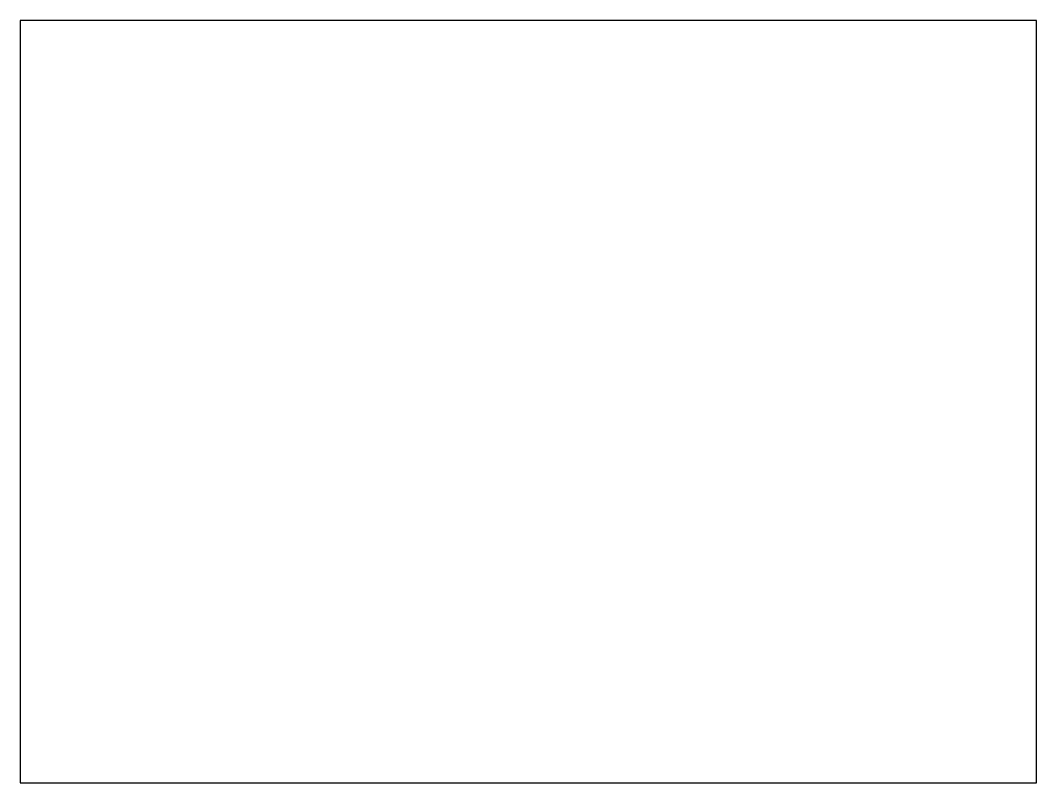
# Model space of a CAD drawing. Header units: millimetres. Extents: x -59.3 to -35.3, y -5.8 to 12.2.
import ezdxf

# ---------------------------------------------------------------- set-up
doc = ezdxf.new("R2010")
doc.units = ezdxf.units.MM

msp = doc.modelspace()

# ---------------------------------------------------------------- linework, layer by layer
at = {"color": 7, "linetype": 'Continuous', "lineweight": 25}
for p, q in [((-59.282, 12.2), (-59.282, -5.8)), ((-35.282, 12.2), (-59.282, 12.2)), ((-35.282, -5.8), (-35.282, 12.2)), ((-59.282, -5.8), (-35.282, -5.8))]:
    msp.add_line(p, q, dxfattribs=at)

doc.saveas('drawing.dxf')
